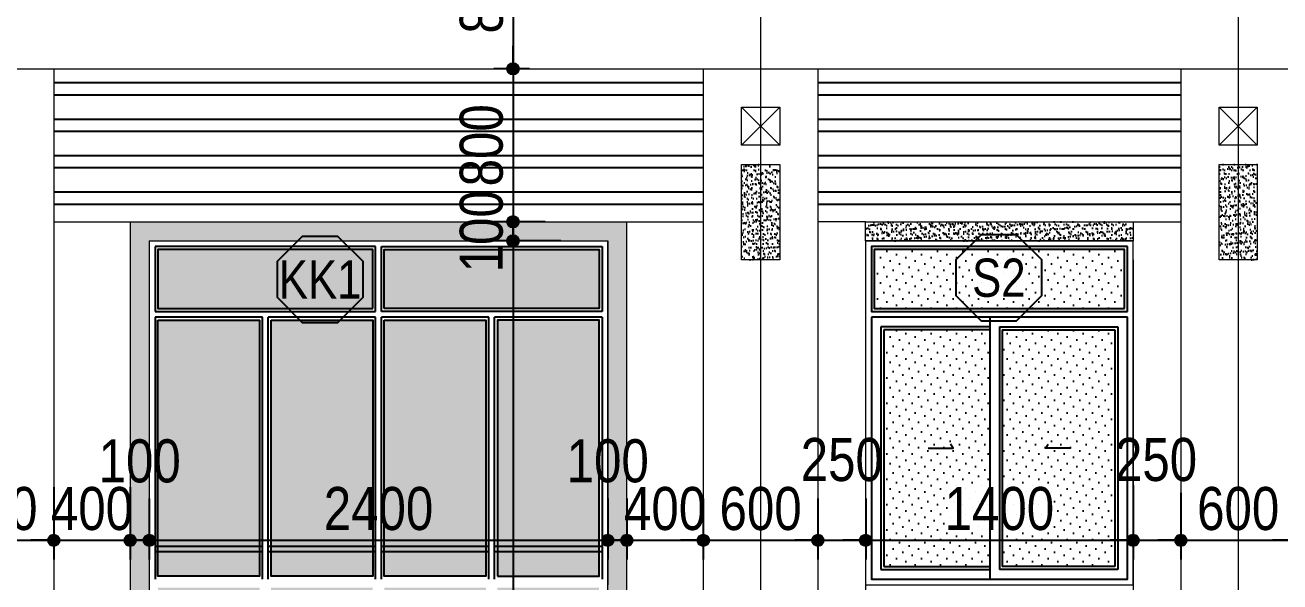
# Model space of a CAD drawing. Header units: millimetres. Extents: x 176 to 38825, y 257 to 17629.
# Drawn here: x 19155 to 25724, y 10931 to 13845 of the extents above; entities that cross this region are included whole.
import ezdxf
from ezdxf.enums import TextEntityAlignment as Align

# ---------------------------------------------------------------- set-up
doc = ezdxf.new("R2010")
doc.units = ezdxf.units.MM
doc.linetypes.add('ACAD_ISO10W100', pattern=[18, 12, -3, 0, -3])
for name, color, linetype in [('DIM', 1, 'Continuous'), ('DOOR', 20, 'Continuous'), ('HACTH', 8, 'Continuous'), ('HATCH', 8, 'Continuous'), ('KINH 1', 142, 'Continuous'), ('TAGS', 60, 'Continuous')]:
    doc.layers.add(name, color=color, linetype=linetype)
doc.layers.add('NET-THAY', color=2, linetype='Continuous', lineweight=13)
doc.layers.add('TRUC', color=24, linetype='Continuous', lineweight=0)
doc.styles.add('HEL-CONDENSE', font='')
doc.styles.add('VNI-HELVE-CONDENSEN', font='')
doc.styles.get('HEL-CONDENSE').set_extended_font_data('VNI-Helve-Condense')
doc.styles.get('VNI-HELVE-CONDENSEN').set_extended_font_data('VNI-Helve-Condense')
doc.dimstyles.new('D100', dxfattribs={"dimtxt": 225, "dimasz": 1.2, "dimexe": 100, "dimexo": 0, "dimgap": 50, "dimtad": 1, "dimdec": 0, "dimzin": 13, "dimdsep": 46, "dimtxsty": 'HEL-CONDENSE', "dimblk": 'D50', "dimcen": 0, "dimclrd": 1, "dimclre": 1, "dimclrt": 7, "dimadec": 0, "dimazin": 0, "dimtfac": 1, "dimtdec": 0, "dimtmove": 0, "dimatfit": 3, "dimldrblk": 'D50', "dimfxl": 1, "dimtolj": 1, "dimtzin": 13, "dimarcsym": 0})
pattern_1 = [(37.5, (-1293097.712, -243902.06), (-1.2000235, 36.7059928), [0, -28.956, 0, -32.385, 0, -30.95625]), (7.5, (-1293097.71, -243902.06), (33.7142462, 53.7618825), [0, -15.621, 0, -26.0985, 0, -10.00125]), (327.5, (-1293121.143, -243902.06), (59.3244278, 0.10778885), [0, -9.525, 0, -34.29, 0, -44.7675]), (317.5, (-1293121.143, -243902.06), (57.266734, 16.7196992), [0, -4.7625, 0, -22.479, 0, -25.7175])]
pattern_2 = [(180, (-156502.13, -455340), (-1e-14, -190.5), []), (180, (-156565.63, -455276.5), (-1e-14, -190.5), [])]

# ---------------------------------------------------------------- blocks, each defined once
blk = doc.blocks.new('KH-CUADI')
at = {"layer": 'TAGS'}
blk.add_lwpolyline([(-124.3, 300), (-300, 124.3), (-300, -124.3), (-124.3, -300), (124.3, -300), (300, -124.3), (300, 124.3), (124.3, 300)], close=True, dxfattribs=at)
at = {"layer": 'TAGS', "style": 'VNI-HELVE-CONDENSEN'}
blk.add_attdef('D', text='', height=300, dxfattribs=at).set_placement((0, 0), align=Align.MIDDLE)
blk = doc.blocks.new('A$C5F62150E')
at = {"layer": 'KINH 1'}
h = blk.add_hatch(dxfattribs=at)
h.set_pattern_fill('DOTS', color=256, scale=750, angle=45, style=0)
h.set_pattern_definition([(45, (0, 0), (-16.5728, 49.71845), [0, -46.875])])
h.paths.add_polyline_path([(2528.9, 1072.2), (1218.9, 1072.2), (1218.9, 762.2), (2528.9, 762.2)])
h.paths.add_polyline_path([(1823.9, 652.2), (1268.9, 652.2), (1268.9, -587.8), (1823.9, -587.8)])
h.paths.add_polyline_path([(2478.9, 652.2), (1888.9, 652.2), (1888.9, -587.8), (2478.9, -587.8)])
at = {"layer": 'DOOR'}
for p, q in [((2543.9, 747.2), (2543.9, 1087.2)), ((2543.9, 717.2), (1203.9, 717.2)), ((1823.9, 667.2), (1253.9, 667.2)), ((1253.9, 667.2), (1253.9, -602.8)), ((1823.9, 717.2), (1823.9, -652.8)), ((1873.9, 667.2), (1873.9, -602.8)), ((1873.9, 667.2), (2493.9, 667.2)), ((2493.9, 667.2), (2493.9, -602.8)), ((1253.9, -602.8), (1823.9, -602.8)), ((2493.9, -602.8), (1873.9, -602.8))]:
    blk.add_line(p, q, dxfattribs=at)
at = {"layer": 'DOOR', "color": 8}
for p, q in [((1823.9, 652.2), (1268.9, 652.2)), ((1268.9, 652.2), (1268.9, -587.8)), ((1888.9, 652.2), (1888.9, -587.8)), ((1888.9, 652.2), (2478.9, 652.2)), ((2478.9, 652.2), (2478.9, -587.8)), ((1268.9, -587.8), (1823.9, -587.8)), ((2478.9, -587.8), (1888.9, -587.8))]:
    blk.add_line(p, q, dxfattribs=at)
at = {"layer": 'DOOR'}
for points in [[(2543.9, 1087.2), (1203.9, 1087.2), (1203.9, 747.2), (2543.9, 747.2)], [(1203.9, 717.2), (1203.9, -652.8), (2543.9, -652.8), (2543.9, 717.2)], [(1501.6, 32.3), (1632, 32.3), (1618.7, 53)], [(2246.2, 32.3), (2115.8, 32.3), (2129.1, 53)]]:
    blk.add_lwpolyline(points, dxfattribs=at)
at = {"layer": 'DOOR', "color": 8}
blk.add_lwpolyline([(2528.9, 762.2), (2528.9, 1072.2), (1218.9, 1072.2), (1218.9, 762.2), (2528.9, 762.2)], close=True, dxfattribs=at)
at = {"layer": 'NET-THAY'}
for p, q in [((1173.9, 1117.2), (2573.9, 1117.2)), ((2573.9, -682.8), (2573.9, 1117.2)), ((1173.9, -682.8), (2573.9, -682.8))]:
    blk.add_line(p, q, dxfattribs=at)
blk.add_lwpolyline([(1173.9, 1117.2), (1173.9, -682.8)], dxfattribs=at)
at = {"layer": 'TAGS', "linetype": 'Continuous'}
ref = blk.add_blockref('KH-CUADI', (1871, 924.3), dxfattribs=dict(at, xscale=0.75, yscale=0.75, zscale=0.75, rotation=180))
ref.add_attrib('D', 'S2', dxfattribs={"color": 7, "height": 200, "style": 'VNI-HELVE-CONDENSEN'}).set_placement((1871, 924.3), align=Align.MIDDLE)
blk = doc.blocks.new('D50')
at = {"layer": 'DIM'}
blk.add_hatch(color=256, dxfattribs=at).paths.add_polyline_path([(25, 0, 1), (-25, 0, 1)])
blk.add_line((25, 0), (100, 0), dxfattribs=at)
blk.add_circle((0, 0), 25, dxfattribs=at)
blk = doc.blocks.new('*D203')
at = {"layer": 'DEFPOINTS', "color": 0, "linetype": 'Continuous', "transparency": 16777216}
for p in [(18705.2, 11452.9), (19305.2, 11428), (19305.2, 11149.1)]:
    blk.add_point(p, dxfattribs=at)
at = {"layer": 'DIM', "color": 1, "linetype": 'Continuous', "lineweight": -2, "transparency": 16777216}
for p, q in [((18705.2, 11452.9), (18705.2, 11049.1)), ((19305.2, 11428), (19305.2, 11049.1)), ((18706.4, 11149.1), (19304, 11149.1))]:
    blk.add_line(p, q, dxfattribs=at)
at = {"layer": 'DIM', "color": 1, "linetype": 'Continuous', "lineweight": -2, "transparency": 16777216, "xscale": 1.199999999999999, "yscale": 1.199999999999999, "zscale": 1.199999999999999, "rotation": 180}
blk.add_blockref('D50', (18705.2, 11149.1), dxfattribs=at)
at = {"layer": 'DIM', "color": 1, "linetype": 'Continuous', "lineweight": -2, "transparency": 16777216, "xscale": 1.199999999999999, "yscale": 1.199999999999999, "zscale": 1.199999999999999}
blk.add_blockref('D50', (19305.2, 11149.1), dxfattribs=at)
at = {"layer": 'DIM', "color": 7, "linetype": 'Continuous', "transparency": 16777216, "insert": (19005.2, 11314), "char_height": 225, "attachment_point": 5, "style": 'HEL-CONDENSE'}
blk.add_mtext('\\A1;600', dxfattribs=at)
blk = doc.blocks.new('*D204')
at = {"layer": 'DEFPOINTS', "color": 0, "linetype": 'Continuous', "transparency": 16777216}
for p in [(19305.2, 11428), (19705.2, 11428), (19705.2, 11149.1)]:
    blk.add_point(p, dxfattribs=at)
at = {"layer": 'DIM', "color": 1, "linetype": 'Continuous', "lineweight": -2, "transparency": 16777216}
for p, q in [((19305.2, 11428), (19305.2, 11049.1)), ((19705.2, 11428), (19705.2, 11049.1)), ((19306.4, 11149.1), (19704, 11149.1))]:
    blk.add_line(p, q, dxfattribs=at)
at = {"layer": 'DIM', "color": 1, "linetype": 'Continuous', "lineweight": -2, "transparency": 16777216, "xscale": 1.199999999999999, "yscale": 1.199999999999999, "zscale": 1.199999999999999, "rotation": 180}
blk.add_blockref('D50', (19305.2, 11149.1), dxfattribs=at)
at = {"layer": 'DIM', "color": 1, "linetype": 'Continuous', "lineweight": -2, "transparency": 16777216, "xscale": 1.199999999999999, "yscale": 1.199999999999999, "zscale": 1.199999999999999}
blk.add_blockref('D50', (19705.2, 11149.1), dxfattribs=at)
at = {"layer": 'DIM', "color": 7, "linetype": 'Continuous', "transparency": 16777216, "insert": (19505.2, 11314), "char_height": 225, "attachment_point": 5, "style": 'HEL-CONDENSE'}
blk.add_mtext('\\A1;400', dxfattribs=at)
blk = doc.blocks.new('*D205')
at = {"layer": 'DEFPOINTS', "color": 0, "linetype": 'Continuous', "transparency": 16777216}
for p in [(19705.2, 11428), (19805.2, 11367.1), (19805.2, 11149.1)]:
    blk.add_point(p, dxfattribs=at)
at = {"layer": 'DIM', "color": 1, "linetype": 'Continuous', "lineweight": -2, "transparency": 16777216}
for p, q in [((19705.2, 11428), (19705.2, 11049.1)), ((19805.2, 11367.1), (19805.2, 11049.1)), ((19704, 11149.1), (19702.8, 11149.1)), ((19705.2, 11149.1), (19805.2, 11149.1)), ((19806.4, 11149.1), (19807.6, 11149.1))]:
    blk.add_line(p, q, dxfattribs=at)
at = {"layer": 'DIM', "color": 1, "linetype": 'Continuous', "lineweight": -2, "transparency": 16777216, "xscale": 1.199999999999999, "yscale": 1.199999999999999, "zscale": 1.199999999999999}
blk.add_blockref('D50', (19705.2, 11149.1), dxfattribs=at)
at = {"layer": 'DIM', "color": 1, "linetype": 'Continuous', "lineweight": -2, "transparency": 16777216, "xscale": 1.199999999999999, "yscale": 1.199999999999999, "zscale": 1.199999999999999, "rotation": 180}
blk.add_blockref('D50', (19805.2, 11149.1), dxfattribs=at)
at = {"layer": 'DIM', "color": 7, "linetype": 'Continuous', "transparency": 16777216, "insert": (19755.2, 11563.2), "char_height": 225, "attachment_point": 5, "style": 'HEL-CONDENSE'}
blk.add_mtext('\\A1;100', dxfattribs=at)
blk = doc.blocks.new('*D206')
at = {"layer": 'DEFPOINTS', "color": 0, "linetype": 'Continuous', "transparency": 16777216}
for p in [(19805.2, 11367.1), (22205.2, 11367.1), (22205.2, 11149.1)]:
    blk.add_point(p, dxfattribs=at)
at = {"layer": 'DIM', "color": 1, "linetype": 'Continuous', "lineweight": -2, "transparency": 16777216}
for p, q in [((19805.2, 11367.1), (19805.2, 11049.1)), ((22205.2, 11367.1), (22205.2, 11049.1)), ((19806.4, 11149.1), (22204, 11149.1))]:
    blk.add_line(p, q, dxfattribs=at)
at = {"layer": 'DIM', "color": 1, "linetype": 'Continuous', "lineweight": -2, "transparency": 16777216, "xscale": 1.199999999999999, "yscale": 1.199999999999999, "zscale": 1.199999999999999, "rotation": 180}
blk.add_blockref('D50', (19805.2, 11149.1), dxfattribs=at)
at = {"layer": 'DIM', "color": 1, "linetype": 'Continuous', "lineweight": -2, "transparency": 16777216, "xscale": 1.199999999999999, "yscale": 1.199999999999999, "zscale": 1.199999999999999}
blk.add_blockref('D50', (22205.2, 11149.1), dxfattribs=at)
at = {"layer": 'DIM', "color": 7, "linetype": 'Continuous', "transparency": 16777216, "insert": (21005.2, 11314), "char_height": 225, "attachment_point": 5, "style": 'HEL-CONDENSE'}
blk.add_mtext('\\A1;2400', dxfattribs=at)
blk = doc.blocks.new('*D207')
at = {"layer": 'DEFPOINTS', "color": 0, "linetype": 'Continuous', "transparency": 16777216}
for p in [(22205.2, 11367.1), (22305.2, 11367.1), (22305.2, 11149.1)]:
    blk.add_point(p, dxfattribs=at)
at = {"layer": 'DIM', "color": 1, "linetype": 'Continuous', "lineweight": -2, "transparency": 16777216}
for p, q in [((22205.2, 11367.1), (22205.2, 11049.1)), ((22305.2, 11367.1), (22305.2, 11049.1)), ((22204, 11149.1), (22202.8, 11149.1)), ((22205.2, 11149.1), (22305.2, 11149.1)), ((22306.4, 11149.1), (22307.6, 11149.1))]:
    blk.add_line(p, q, dxfattribs=at)
at = {"layer": 'DIM', "color": 1, "linetype": 'Continuous', "lineweight": -2, "transparency": 16777216, "xscale": 1.199999999999999, "yscale": 1.199999999999999, "zscale": 1.199999999999999}
blk.add_blockref('D50', (22205.2, 11149.1), dxfattribs=at)
at = {"layer": 'DIM', "color": 1, "linetype": 'Continuous', "lineweight": -2, "transparency": 16777216, "xscale": 1.199999999999999, "yscale": 1.199999999999999, "zscale": 1.199999999999999, "rotation": 180}
blk.add_blockref('D50', (22305.2, 11149.1), dxfattribs=at)
at = {"layer": 'DIM', "color": 7, "linetype": 'Continuous', "transparency": 16777216, "insert": (22205.2, 11563.7), "char_height": 225, "attachment_point": 5, "style": 'HEL-CONDENSE'}
blk.add_mtext('\\A1;100', dxfattribs=at)
blk = doc.blocks.new('*D208')
at = {"layer": 'DEFPOINTS', "color": 0, "linetype": 'Continuous', "transparency": 16777216}
for p in [(22305.2, 11367.1), (22705.2, 11367.1), (22705.2, 11149.1)]:
    blk.add_point(p, dxfattribs=at)
at = {"layer": 'DIM', "color": 1, "linetype": 'Continuous', "lineweight": -2, "transparency": 16777216}
for p, q in [((22305.2, 11367.1), (22305.2, 11049.1)), ((22705.2, 11367.1), (22705.2, 11049.1)), ((22306.4, 11149.1), (22704, 11149.1))]:
    blk.add_line(p, q, dxfattribs=at)
at = {"layer": 'DIM', "color": 1, "linetype": 'Continuous', "lineweight": -2, "transparency": 16777216, "xscale": 1.199999999999999, "yscale": 1.199999999999999, "zscale": 1.199999999999999, "rotation": 180}
blk.add_blockref('D50', (22305.2, 11149.1), dxfattribs=at)
at = {"layer": 'DIM', "color": 1, "linetype": 'Continuous', "lineweight": -2, "transparency": 16777216, "xscale": 1.199999999999999, "yscale": 1.199999999999999, "zscale": 1.199999999999999}
blk.add_blockref('D50', (22705.2, 11149.1), dxfattribs=at)
at = {"layer": 'DIM', "color": 7, "linetype": 'Continuous', "transparency": 16777216, "insert": (22505.2, 11314), "char_height": 225, "attachment_point": 5, "style": 'HEL-CONDENSE'}
blk.add_mtext('\\A1;400', dxfattribs=at)
blk = doc.blocks.new('*D209')
at = {"layer": 'DEFPOINTS', "color": 0, "linetype": 'Continuous', "transparency": 16777216}
for p in [(22705.2, 11367.1), (23305.2, 11367.1), (23305.2, 11149.1)]:
    blk.add_point(p, dxfattribs=at)
at = {"layer": 'DIM', "color": 1, "linetype": 'Continuous', "lineweight": -2, "transparency": 16777216}
for p, q in [((22705.2, 11367.1), (22705.2, 11049.1)), ((23305.2, 11367.1), (23305.2, 11049.1)), ((22706.4, 11149.1), (23304, 11149.1))]:
    blk.add_line(p, q, dxfattribs=at)
at = {"layer": 'DIM', "color": 1, "linetype": 'Continuous', "lineweight": -2, "transparency": 16777216, "xscale": 1.199999999999999, "yscale": 1.199999999999999, "zscale": 1.199999999999999, "rotation": 180}
blk.add_blockref('D50', (22705.2, 11149.1), dxfattribs=at)
at = {"layer": 'DIM', "color": 1, "linetype": 'Continuous', "lineweight": -2, "transparency": 16777216, "xscale": 1.199999999999999, "yscale": 1.199999999999999, "zscale": 1.199999999999999}
blk.add_blockref('D50', (23305.2, 11149.1), dxfattribs=at)
at = {"layer": 'DIM', "color": 7, "linetype": 'Continuous', "transparency": 16777216, "insert": (23005.2, 11314), "char_height": 225, "attachment_point": 5, "style": 'HEL-CONDENSE'}
blk.add_mtext('\\A1;600', dxfattribs=at)
blk = doc.blocks.new('*D210')
at = {"layer": 'DEFPOINTS', "color": 0, "linetype": 'Continuous', "transparency": 16777216}
for p in [(23305.2, 11367.1), (23555.2, 11367.1), (23555.2, 11149.1)]:
    blk.add_point(p, dxfattribs=at)
at = {"layer": 'DIM', "color": 1, "linetype": 'Continuous', "lineweight": -2, "transparency": 16777216}
for p, q in [((23305.2, 11367.1), (23305.2, 11049.1)), ((23555.2, 11367.1), (23555.2, 11049.1)), ((23306.4, 11149.1), (23554, 11149.1))]:
    blk.add_line(p, q, dxfattribs=at)
at = {"layer": 'DIM', "color": 1, "linetype": 'Continuous', "lineweight": -2, "transparency": 16777216, "xscale": 1.199999999999999, "yscale": 1.199999999999999, "zscale": 1.199999999999999, "rotation": 180}
blk.add_blockref('D50', (23305.2, 11149.1), dxfattribs=at)
at = {"layer": 'DIM', "color": 1, "linetype": 'Continuous', "lineweight": -2, "transparency": 16777216, "xscale": 1.199999999999999, "yscale": 1.199999999999999, "zscale": 1.199999999999999}
blk.add_blockref('D50', (23555.2, 11149.1), dxfattribs=at)
at = {"layer": 'DIM', "color": 7, "linetype": 'Continuous', "transparency": 16777216, "insert": (23430.2, 11570.3), "char_height": 225, "attachment_point": 5, "style": 'HEL-CONDENSE'}
blk.add_mtext('\\A1;250', dxfattribs=at)
blk = doc.blocks.new('*D211')
at = {"layer": 'DEFPOINTS', "color": 0, "linetype": 'Continuous', "transparency": 16777216}
for p in [(24955.2, 11438), (23555.2, 11367.1), (24955.2, 11149.1)]:
    blk.add_point(p, dxfattribs=at)
at = {"layer": 'DIM', "color": 1, "linetype": 'Continuous', "lineweight": -2, "transparency": 16777216}
for p, q in [((24955.2, 11438), (24955.2, 11049.1)), ((23555.2, 11367.1), (23555.2, 11049.1)), ((23556.4, 11149.1), (24954, 11149.1))]:
    blk.add_line(p, q, dxfattribs=at)
at = {"layer": 'DIM', "color": 1, "linetype": 'Continuous', "lineweight": -2, "transparency": 16777216, "xscale": 1.199999999999999, "yscale": 1.199999999999999, "zscale": 1.199999999999999, "rotation": 180}
blk.add_blockref('D50', (23555.2, 11149.1), dxfattribs=at)
at = {"layer": 'DIM', "color": 1, "linetype": 'Continuous', "lineweight": -2, "transparency": 16777216, "xscale": 1.199999999999999, "yscale": 1.199999999999999, "zscale": 1.199999999999999}
blk.add_blockref('D50', (24955.2, 11149.1), dxfattribs=at)
at = {"layer": 'DIM', "color": 7, "linetype": 'Continuous', "transparency": 16777216, "insert": (24255.2, 11314), "char_height": 225, "attachment_point": 5, "style": 'HEL-CONDENSE'}
blk.add_mtext('\\A1;1400', dxfattribs=at)
blk = doc.blocks.new('*D212')
at = {"layer": 'DEFPOINTS', "color": 0, "linetype": 'Continuous', "transparency": 16777216}
for p in [(24955.2, 11438), (25205.2, 11398.2), (25205.2, 11149.1)]:
    blk.add_point(p, dxfattribs=at)
at = {"layer": 'DIM', "color": 1, "linetype": 'Continuous', "lineweight": -2, "transparency": 16777216}
for p, q in [((24955.2, 11438), (24955.2, 11049.1)), ((25205.2, 11398.2), (25205.2, 11049.1)), ((24956.4, 11149.1), (25204, 11149.1))]:
    blk.add_line(p, q, dxfattribs=at)
at = {"layer": 'DIM', "color": 1, "linetype": 'Continuous', "lineweight": -2, "transparency": 16777216, "xscale": 1.199999999999999, "yscale": 1.199999999999999, "zscale": 1.199999999999999, "rotation": 180}
blk.add_blockref('D50', (24955.2, 11149.1), dxfattribs=at)
at = {"layer": 'DIM', "color": 1, "linetype": 'Continuous', "lineweight": -2, "transparency": 16777216, "xscale": 1.199999999999999, "yscale": 1.199999999999999, "zscale": 1.199999999999999}
blk.add_blockref('D50', (25205.2, 11149.1), dxfattribs=at)
at = {"layer": 'DIM', "color": 7, "linetype": 'Continuous', "transparency": 16777216, "insert": (25075.2, 11570.6), "char_height": 225, "attachment_point": 5, "style": 'HEL-CONDENSE'}
blk.add_mtext('\\A1;250', dxfattribs=at)
blk = doc.blocks.new('*D213')
at = {"layer": 'DEFPOINTS', "color": 0, "linetype": 'Continuous', "transparency": 16777216}
for p in [(25205.2, 11398.2), (25805.2, 11398.2), (25805.2, 11149.1)]:
    blk.add_point(p, dxfattribs=at)
at = {"layer": 'DIM', "color": 1, "linetype": 'Continuous', "lineweight": -2, "transparency": 16777216}
for p, q in [((25205.2, 11398.2), (25205.2, 11049.1)), ((25805.2, 11398.2), (25805.2, 11049.1)), ((25206.4, 11149.1), (25804, 11149.1))]:
    blk.add_line(p, q, dxfattribs=at)
at = {"layer": 'DIM', "color": 1, "linetype": 'Continuous', "lineweight": -2, "transparency": 16777216, "xscale": 1.199999999999999, "yscale": 1.199999999999999, "zscale": 1.199999999999999, "rotation": 180}
blk.add_blockref('D50', (25205.2, 11149.1), dxfattribs=at)
at = {"layer": 'DIM', "color": 1, "linetype": 'Continuous', "lineweight": -2, "transparency": 16777216, "xscale": 1.199999999999999, "yscale": 1.199999999999999, "zscale": 1.199999999999999}
blk.add_blockref('D50', (25805.2, 11149.1), dxfattribs=at)
at = {"layer": 'DIM', "color": 7, "linetype": 'Continuous', "transparency": 16777216, "insert": (25505.2, 11314), "char_height": 225, "attachment_point": 5, "style": 'HEL-CONDENSE'}
blk.add_mtext('\\A1;600', dxfattribs=at)
blk = doc.blocks.new('*D214')
at = {"layer": 'DEFPOINTS', "color": 0, "linetype": 'Continuous', "transparency": 16777216}
for p in [(26305.2, 11449.4), (25805.2, 11398.2), (26305.2, 11149.1)]:
    blk.add_point(p, dxfattribs=at)
at = {"layer": 'DIM', "color": 1, "linetype": 'Continuous', "lineweight": -2, "transparency": 16777216}
for p, q in [((26305.2, 11449.4), (26305.2, 11049.1)), ((25805.2, 11398.2), (25805.2, 11049.1)), ((25806.4, 11149.1), (26304, 11149.1))]:
    blk.add_line(p, q, dxfattribs=at)
at = {"layer": 'DIM', "color": 1, "linetype": 'Continuous', "lineweight": -2, "transparency": 16777216, "xscale": 1.199999999999999, "yscale": 1.199999999999999, "zscale": 1.199999999999999, "rotation": 180}
blk.add_blockref('D50', (25805.2, 11149.1), dxfattribs=at)
at = {"layer": 'DIM', "color": 1, "linetype": 'Continuous', "lineweight": -2, "transparency": 16777216, "xscale": 1.199999999999999, "yscale": 1.199999999999999, "zscale": 1.199999999999999}
blk.add_blockref('D50', (26305.2, 11149.1), dxfattribs=at)
at = {"layer": 'DIM', "color": 7, "linetype": 'Continuous', "transparency": 16777216, "insert": (26055.2, 11314), "char_height": 225, "attachment_point": 5, "style": 'HEL-CONDENSE'}
blk.add_mtext('\\A1;500', dxfattribs=at)
blk = doc.blocks.new('*D226')
at = {"layer": 'DEFPOINTS', "color": 0, "linetype": 'Continuous', "transparency": 16777216}
for p in [(21795.1, 14416.4), (21709.4, 13616.4), (21795.1, 13616.4)]:
    blk.add_point(p, dxfattribs=at)
at = {"layer": 'DIM', "color": 1, "linetype": 'Continuous', "lineweight": -2, "transparency": 16777216}
for p, q in [((21795.1, 14416.4), (21609.4, 14416.4)), ((21709.4, 14415.2), (21709.4, 13617.6)), ((21795.1, 13616.4), (21609.4, 13616.4))]:
    blk.add_line(p, q, dxfattribs=at)
at = {"layer": 'DIM', "color": 1, "linetype": 'Continuous', "lineweight": -2, "transparency": 16777216, "xscale": 1.199999999999999, "yscale": 1.199999999999999, "zscale": 1.199999999999999}
for p, rotation in [((21709.4, 14416.4), 90), ((21709.4, 13616.4), 270)]:
    blk.add_blockref('D50', p, dxfattribs=dict(at, rotation=rotation))
at = {"layer": 'DIM', "color": 7, "linetype": 'Continuous', "transparency": 16777216, "insert": (21544.5, 14016.4), "char_height": 225, "attachment_point": 5, "rotation": 90, "style": 'HEL-CONDENSE'}
blk.add_mtext('\\A1;800', dxfattribs=at)
blk = doc.blocks.new('*D227')
at = {"layer": 'DEFPOINTS', "color": 0, "linetype": 'Continuous', "transparency": 16777216}
for p in [(21795.1, 13616.4), (21709.4, 12816.4), (21877.1, 12816.4)]:
    blk.add_point(p, dxfattribs=at)
at = {"layer": 'DIM', "color": 1, "linetype": 'Continuous', "lineweight": -2, "transparency": 16777216}
for p, q in [((21795.1, 13616.4), (21609.4, 13616.4)), ((21709.4, 13615.2), (21709.4, 12817.6)), ((21877.1, 12816.4), (21609.4, 12816.4))]:
    blk.add_line(p, q, dxfattribs=at)
at = {"layer": 'DIM', "color": 1, "linetype": 'Continuous', "lineweight": -2, "transparency": 16777216, "xscale": 1.199999999999999, "yscale": 1.199999999999999, "zscale": 1.199999999999999}
for p, rotation in [((21709.4, 13616.4), 90), ((21709.4, 12816.4), 270)]:
    blk.add_blockref('D50', p, dxfattribs=dict(at, rotation=rotation))
at = {"layer": 'DIM', "color": 7, "linetype": 'Continuous', "transparency": 16777216, "insert": (21544.5, 13216.4), "char_height": 225, "attachment_point": 5, "rotation": 90, "style": 'HEL-CONDENSE'}
blk.add_mtext('\\A1;800', dxfattribs=at)
blk = doc.blocks.new('*D228')
at = {"layer": 'DEFPOINTS', "color": 0, "linetype": 'Continuous', "transparency": 16777216}
for p in [(21877.1, 12816.4), (21709.4, 12716.4), (21959.9, 12716.4)]:
    blk.add_point(p, dxfattribs=at)
at = {"layer": 'DIM', "color": 1, "linetype": 'Continuous', "lineweight": -2, "transparency": 16777216}
for p, q in [((21877.1, 12816.4), (21609.4, 12816.4)), ((21709.4, 12817.6), (21709.4, 12818.8)), ((21709.4, 12816.4), (21709.4, 12716.4)), ((21959.9, 12716.4), (21609.4, 12716.4)), ((21709.4, 12715.2), (21709.4, 12714))]:
    blk.add_line(p, q, dxfattribs=at)
at = {"layer": 'DIM', "color": 1, "linetype": 'Continuous', "lineweight": -2, "transparency": 16777216, "xscale": 1.199999999999999, "yscale": 1.199999999999999, "zscale": 1.199999999999999}
for p, rotation in [((21709.4, 12816.4), 270), ((21709.4, 12716.4), 90)]:
    blk.add_blockref('D50', p, dxfattribs=dict(at, rotation=rotation))
at = {"layer": 'DIM', "color": 7, "linetype": 'Continuous', "transparency": 16777216, "insert": (21544.5, 12766.4), "char_height": 225, "attachment_point": 5, "rotation": 90, "style": 'HEL-CONDENSE'}
blk.add_mtext('\\A1;100', dxfattribs=at)
blk = doc.blocks.new('*D229')
at = {"layer": 'DEFPOINTS', "color": 0, "linetype": 'Continuous', "transparency": 16777216}
for p in [(21959.9, 12716.4), (21709.4, 7216.4), (21959.9, 7216.4)]:
    blk.add_point(p, dxfattribs=at)
at = {"layer": 'DIM', "color": 1, "linetype": 'Continuous', "lineweight": -2, "transparency": 16777216}
for p, q in [((21959.9, 12716.4), (21609.4, 12716.4)), ((21709.4, 12715.2), (21709.4, 7217.6)), ((21959.9, 7216.4), (21609.4, 7216.4))]:
    blk.add_line(p, q, dxfattribs=at)
at = {"layer": 'DIM', "color": 1, "linetype": 'Continuous', "lineweight": -2, "transparency": 16777216, "xscale": 1.199999999999999, "yscale": 1.199999999999999, "zscale": 1.199999999999999}
for p, rotation in [((21709.4, 12716.4), 90), ((21709.4, 7216.4), 270)]:
    blk.add_blockref('D50', p, dxfattribs=dict(at, rotation=rotation))
at = {"layer": 'DIM', "color": 7, "linetype": 'Continuous', "transparency": 16777216, "insert": (21544.5, 9966.4), "char_height": 225, "attachment_point": 5, "rotation": 90, "style": 'HEL-CONDENSE'}
blk.add_mtext('\\A1;5500', dxfattribs=at)

msp = doc.modelspace()

# ---------------------------------------------------------------- hatches: boundary and pattern name
at = {"layer": 'HACTH'}
h = msp.add_hatch(dxfattribs=at)
h.set_pattern_fill('ANSI32', color=256, scale=20, angle=135, style=0)
h.set_pattern_definition(pattern_2)
h.paths.add_polyline_path([(19305.168, 12816.449), (22705.168, 12816.449), (22705.168, 13616.449), (19305.168, 13616.449)])
h = msp.add_hatch(dxfattribs=at)
h.set_pattern_fill('ANSI32', color=256, scale=20, angle=135, style=0)
h.set_pattern_definition(pattern_2)
h.paths.add_polyline_path([(34755.168, 12816.449), (37105.168, 12816.449), (37105.168, 13616.449), (34755.168, 13616.449)])
h.paths.add_polyline_path([(25805.168, 12816.449), (28205.168, 12816.449), (28205.168, 13616.449), (25805.168, 13616.449)])
h.paths.add_polyline_path([(23305.168, 12816.449), (25205.168, 12816.449), (25205.168, 13616.449), (23305.168, 13616.449)])
at = {"layer": 'HATCH'}
h = msp.add_hatch(dxfattribs=at)
h.set_pattern_fill('AR-SAND', color=256, scale=0.75, style=0)
h.set_pattern_definition(pattern_1)
h.paths.add_polyline_path([(22905.168, 12616.449), (23105.168, 12616.449), (23105.168, 13116.449), (22905.168, 13116.449)])
h = msp.add_hatch(dxfattribs=at)
h.set_pattern_fill('AR-SAND', color=256, scale=0.75, style=0)
h.set_pattern_definition(pattern_1)
h.paths.add_polyline_path([(25405.168, 12616.449), (25605.168, 12616.449), (25605.168, 13116.449), (25405.168, 13116.449)])
h = msp.add_hatch(dxfattribs=at)
h.set_pattern_fill('AR-SAND', color=256, scale=0.75, style=0)
h.set_pattern_definition(pattern_1)
h.paths.add_polyline_path([(21005.168, 12816.449), (19705.173, 12816.449), (19705.169, 10016.449), (19805.169, 10016.449), (19805.17, 10916.449), (19805.168, 10916.449), (19805.168, 12716.449), (21005.168, 12716.449)])
h.paths.add_polyline_path([(19805.169, 10016.449), (19705.169, 10016.449), (19705.165, 7116.449), (21005.168, 7116.449), (21005.168, 7216.449), (19805.173, 7216.449), (19805.168, 7216.449), (19805.168, 9016.449), (19805.168, 9016.449)])
h.paths.add_polyline_path([(22305.173, 10016.449), (22205.173, 10016.449), (22205.173, 8916.449), (22205.173, 7216.449), (21005.168, 7216.449), (21005.168, 7116.449), (22305.173, 7116.449)])
h.paths.add_polyline_path([(22305.173, 12816.449), (21005.168, 12816.449), (21005.168, 12716.449), (22205.173, 12716.449), (22205.173, 10016.449), (22305.173, 10016.449)])
h = msp.add_hatch(dxfattribs=at)
h.set_pattern_fill('AR-SAND', color=256, scale=0.75, style=0)
h.set_pattern_definition(pattern_1)
h.paths.add_polyline_path([(23555.163, 12816.449), (24955.163, 12816.449), (24955.163, 12716.449), (23555.163, 12716.449)])
at = {"layer": 'KINH 1'}
h = msp.add_hatch(dxfattribs=at)
h.set_pattern_fill('DOTS', color=256, scale=750, angle=45, style=0)
h.set_pattern_definition([(45, (-1038777.03, 324355.76), (-16.5728152, 49.7184456), [0, -46.875])])
h.paths.add_polyline_path([(20975.173, 12671.449), (19850.173, 12671.449), (19850.173, 12361.449), (20975.173, 12361.449)])
h.paths.add_polyline_path([(22160.173, 12671.449), (21035.173, 12671.449), (21035.173, 12361.449), (22160.173, 12361.449)])
h.paths.add_polyline_path([(22160.173, 12301.449), (21627.673, 12301.449), (21627.673, 10961.449), (22160.173, 10961.449)])
h.paths.add_polyline_path([(21567.673, 12301.449), (21035.173, 12301.449), (21035.173, 10961.449), (21567.673, 10961.449)])
h.paths.add_polyline_path([(20975.173, 12301.449), (20442.673, 12301.449), (20442.673, 10961.449), (20975.173, 10961.449)])
h.paths.add_polyline_path([(20382.673, 12301.449), (19850.173, 12301.449), (19850.173, 10961.449), (20382.673, 10961.449)])
h.paths.add_polyline_path([(20382.673, 10901.449), (19850.173, 10901.449), (19850.173, 10016.449), (20382.673, 10016.449)])
h.paths.add_polyline_path([(20382.673, 10016.449), (19850.173, 10016.449), (19850.173, 9031.449), (20382.673, 9031.449)])
h.paths.add_polyline_path([(20975.173, 10016.449), (20442.673, 10016.449), (20442.673, 9031.449), (20975.173, 9031.449)])
h.paths.add_polyline_path([(20975.173, 10901.449), (20442.673, 10901.449), (20442.673, 10016.449), (20975.173, 10016.449)])
h.paths.add_polyline_path([(21567.673, 10901.449), (21035.173, 10901.449), (21035.173, 10016.449), (21567.673, 10016.449)])
h.paths.add_polyline_path([(22160.173, 10901.449), (21627.673, 10901.449), (21627.673, 10016.449), (22160.173, 10016.449)])
h.paths.add_polyline_path([(22160.173, 10016.449), (21627.673, 10016.449), (21627.673, 9031.449), (22160.173, 9031.449)])
h.paths.add_polyline_path([(21567.673, 10016.449), (21035.173, 10016.449), (21035.173, 9031.449), (21567.673, 9031.449)])
h.paths.add_polyline_path([(22160.173, 8971.449), (21035.173, 8971.449), (21035.173, 8691.449), (22160.173, 8691.449)])
h.paths.add_polyline_path([(20975.173, 8971.449), (19850.173, 8971.449), (19850.173, 8691.449), (20975.173, 8691.449)])
h.paths.add_polyline_path([(20382.673, 8631.449), (19850.173, 8631.449), (19850.173, 7261.449), (20382.673, 7261.449)])
h.paths.add_polyline_path([(20975.173, 8631.449), (20442.673, 8631.449), (20442.673, 7261.449), (20975.173, 7261.449)])
h.paths.add_polyline_path([(21567.673, 8631.449), (21035.173, 8631.449), (21035.173, 7261.449), (21567.673, 7261.449)])
h.paths.add_polyline_path([(22160.173, 8631.449), (21627.673, 8631.449), (21627.673, 7261.449), (22160.173, 7261.449)])

# ---------------------------------------------------------------- linework, layer by layer
at = {"layer": 'DOOR'}
for p, q in [((20990.173, 12686.449), (19835.173, 12686.449)), ((19835.173, 12686.449), (19835.173, 12346.449)), ((20990.173, 12346.449), (20990.173, 12686.449)), ((21020.173, 12346.449), (21020.173, 12686.449)), ((21020.173, 12686.449), (22175.173, 12686.449)), ((22175.173, 12686.449), (22175.173, 12346.449)), ((19835.173, 12346.449), (20990.173, 12346.449)), ((20397.673, 12316.449), (19835.173, 12316.449)), ((19835.173, 12316.449), (19835.173, 10946.449)), ((20397.673, 10946.449), (20397.673, 12316.449)), ((20990.173, 12316.449), (20427.673, 12316.449)), ((20427.673, 10946.449), (20427.673, 12316.449)), ((20990.173, 10946.449), (20990.173, 12316.449)), ((22175.173, 12346.449), (21020.173, 12346.449)), ((21582.673, 12316.449), (21020.173, 12316.449)), ((21020.173, 10946.449), (21020.173, 12316.449)), ((21582.673, 10946.449), (21582.673, 12316.449)), ((22175.173, 12316.449), (21612.673, 12316.449)), ((21612.673, 10946.449), (21612.673, 12316.449)), ((22175.173, 12316.449), (22175.173, 10946.449)), ((19835.173, 11118.577), (20397.673, 11118.577)), ((20427.673, 11118.577), (20990.173, 11118.577)), ((21020.173, 11118.577), (21582.673, 11118.577)), ((21612.673, 11118.577), (22175.173, 11118.577)), ((20397.673, 11088.577), (19835.173, 11088.577)), ((20990.173, 11088.577), (20427.673, 11088.577)), ((21582.673, 11088.577), (21020.173, 11088.577)), ((22175.173, 11088.577), (21612.673, 11088.577))]:
    msp.add_line(p, q, dxfattribs=at)
at = {"layer": 'DOOR', "color": 8}
for points in [[(20975.173, 12361.449), (20975.173, 12671.449), (19850.173, 12671.449), (19850.173, 12361.449), (20975.173, 12361.449)], [(21035.173, 12361.449), (21035.173, 12671.449), (22160.173, 12671.449), (22160.173, 12361.449), (21035.173, 12361.449)], [(19850.173, 12301.449), (20382.673, 12301.449), (20382.673, 10961.449), (19850.173, 10961.449)], [(20442.673, 12301.449), (20975.173, 12301.449), (20975.173, 10961.449), (20442.673, 10961.449)], [(21035.173, 12301.449), (21567.673, 12301.449), (21567.673, 10961.449), (21035.173, 10961.449)], [(21627.673, 10961.449), (22160.173, 10961.449), (22160.173, 12301.449), (21627.673, 12301.449)]]:
    msp.add_lwpolyline(points, close=True, dxfattribs=at)
at = {"layer": 'NET-THAY'}
for p, q in [((16205.168, 13616.449), (23810.451, 13616.449)), ((23810.451, 13616.449), (38405.168, 13616.449)), ((19305.168, 12816.449), (22705.168, 12816.449)), ((19705.173, 12816.449), (22305.173, 12816.449)), ((22305.173, 7116.449), (22305.173, 12816.449)), ((23555.163, 12816.449), (23305.168, 12816.449)), ((24955.163, 12816.449), (25205.168, 12816.449)), ((19805.173, 12716.449), (22205.168, 12716.449)), ((22205.173, 8916.449), (22205.173, 12716.449))]:
    msp.add_line(p, q, dxfattribs=at)
for points in [[(19305.168, 13616.449), (19305.168, 4316.449)], [(22705.168, 13616.449), (22705.168, 9716.449)], [(23305.168, 13616.449), (23305.168, 4316.449)], [(25205.168, 13616.449), (25205.168, 9716.449)], [(22905.168, 13416.449), (23105.168, 13416.449), (23105.168, 13216.449), (22905.168, 13216.449), (22905.168, 13416.449)], [(23105.168, 13416.449), (22905.168, 13216.449)], [(22905.168, 13416.449), (23105.168, 13216.449)], [(25405.168, 13416.449), (25605.168, 13416.449), (25605.168, 13216.449), (25405.168, 13216.449), (25405.168, 13416.449)], [(25605.168, 13416.449), (25405.168, 13216.449)], [(25405.168, 13416.449), (25605.168, 13216.449)], [(22905.168, 13116.449), (23105.168, 13116.449), (23105.168, 12616.449), (22905.168, 12616.449), (22905.168, 13116.449)], [(25405.168, 13116.449), (25605.168, 13116.449), (25605.168, 12616.449), (25405.168, 12616.449), (25405.168, 13116.449)], [(19705.173, 12816.449), (19705.165, 7116.449)], [(19805.168, 12716.449), (22205.168, 12716.449)], [(19805.168, 12716.449), (19805.168, 10916.449)], [(19805.173, 12716.449), (19805.168, 9016.449)], [(22205.168, 12716.449), (22205.168, 10916.449)], [(23555.168, 12616.449), (23555.168, 10816.449)], [(24955.168, 12616.449), (24955.168, 10816.449)]]:
    msp.add_lwpolyline(points, dxfattribs=at)
msp.add_lwpolyline([(23555.163, 12816.449), (24955.163, 12816.449), (24955.163, 12716.449), (23555.163, 12716.449)], close=True, dxfattribs=at)
at = {"layer": 'TRUC', "linetype": 'ACAD_ISO10W100', "ltscale": 0.2}
for points in [[(23005.168, 17629.104), (23005.168, 3266.449)], [(25505.168, 17629.104), (25505.168, 3266.449)], [(3256.934, 13616.449), (38725.372, 13616.449)]]:
    msp.add_lwpolyline(points, dxfattribs=at)

# ---------------------------------------------------------------- block references
at = {"layer": 'DOOR'}
msp.add_blockref('A$C5F62150E', (22381.272, 11599.221), dxfattribs=at)
at = {"layer": 'TAGS', "linetype": 'Continuous'}
ref = msp.add_blockref('KH-CUADI', (20699.535, 12514.436), dxfattribs=dict(at, xscale=0.75, yscale=0.75, zscale=0.75, rotation=180))
ref.add_attrib('D', 'KK1', dxfattribs={"color": 7, "height": 200, "style": 'VNI-HELVE-CONDENSEN'}).set_placement((20699.535, 12514.436), align=Align.MIDDLE)

# ---------------------------------------------------------------- dimensions: what is measured, and where the dimension line sits
at = {"layer": 'DIM', "linetype": 'Continuous'}
dim = msp.add_linear_dim(base=(21709.411, 13616.449), p1=(21795.147, 14416.449), p2=(21795.147, 13616.449), angle=90, dimstyle='D100', dxfattribs=at)
dim.commit()
dim.dimension.update_dxf_attribs({"geometry": '*D226', "text_midpoint": (21544.511, 14016.449)})
for base, p1, p2, picture, middle in [((21709.411, 12816.449), (21795.147, 13616.449), (21877.078, 12816.449), '*D227', (21544.511, 13216.449)), ((21709.411, 7216.449), (21959.864, 12716.449), (21959.864, 7216.449), '*D229', (21544.511, 9966.449))]:
    dim = msp.add_linear_dim(base=base, p1=p1, p2=p2, angle=90, dimstyle='D100', override={"dimtmove": 1}, dxfattribs=at)
    dim.commit()
    dim.dimension.update_dxf_attribs({"geometry": picture, "text_midpoint": middle})
dim = msp.add_linear_dim(base=(21709.411, 12716.449), p1=(21877.078, 12816.449), p2=(21959.864, 12716.449), angle=90, dimstyle='D100', override={"dimtmove": 1}, dxfattribs=at)
dim.commit()
dim.dimension.update_dxf_attribs({"geometry": '*D228', "text_midpoint": (21709.411, 12766.449), "dimtype": 160})
for base, p1, p2, picture, middle in [((19805.168, 11149.083), (19705.171, 11427.971), (19805.168, 11367.081), '*D205', (19755.169, 11398.328)), ((22305.173, 11149.083), (22205.168, 11367.081), (22305.173, 11367.081), '*D207', (22205.173, 11398.754)), ((23555.168, 11149.083), (23305.168, 11367.081), (23555.168, 11367.081), '*D210', (23430.168, 11405.431)), ((25205.168, 11149.083), (24955.168, 11438.033), (25205.168, 11398.182), '*D212', (25075.168, 11405.738)), ((19705.171, 11149.083), (19305.168, 11427.971), (19705.171, 11427.971), '*D204', (19505.169, 11149.083)), ((22705.168, 11149.083), (22305.173, 11367.081), (22705.168, 11367.081), '*D208', (22505.17, 11149.083)), ((26305.168, 11149.083), (25805.168, 11398.182), (26305.168, 11449.42), '*D214', (26055.168, 11149.083))]:
    dim = msp.add_linear_dim(base=base, p1=p1, p2=p2, dimstyle='D100', override={"dimtmove": 1}, dxfattribs=at)
    dim.commit()
    dim.dimension.update_dxf_attribs({"geometry": picture, "text_midpoint": middle, "dimtype": 160})
for base, p1, p2, picture, middle in [((19305.168, 11149.083), (18705.168, 11452.89), (19305.168, 11427.971), '*D203', (19005.168, 11313.983)), ((22205.168, 11149.083), (19805.168, 11367.081), (22205.168, 11367.081), '*D206', (21005.168, 11313.983)), ((23305.168, 11149.083), (22705.168, 11367.081), (23305.168, 11367.081), '*D209', (23005.168, 11313.983)), ((24955.168, 11149.083), (23555.168, 11367.081), (24955.168, 11438.033), '*D211', (24255.168, 11313.983)), ((25805.168, 11149.083), (25205.168, 11398.182), (25805.168, 11398.182), '*D213', (25505.168, 11313.983))]:
    dim = msp.add_linear_dim(base=base, p1=p1, p2=p2, dimstyle='D100', override={"dimtmove": 1}, dxfattribs=at)
    dim.commit()
    dim.dimension.update_dxf_attribs({"geometry": picture, "text_midpoint": middle})

doc.saveas('drawing.dxf')
